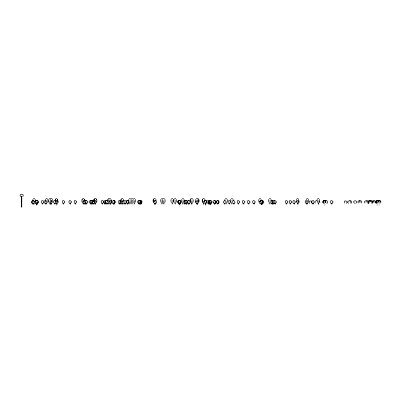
<?xml version="1.0" encoding="UTF-8"?>
<svg xmlns="http://www.w3.org/2000/svg" width="401" height="401" viewBox="0 0 401 401"><rect width="100%" height="100%" fill="white"/><g stroke="black" fill="none" stroke-linecap="round" stroke-linejoin="round"><path stroke-width="0.3" stroke-dasharray="2 1.5" d="M51.208 201.467L51.208 199.994M109.994 201.467L109.994 199.994M125.167 202.52L125.157 201.442M185.813 202.52L185.803 201.442M274.931 202.52L274.921 201.442M360.654 202.63L360.644 201.508M374.85 202.63L374.84 201.508M83.197 201.994L83.614 200.996M91.388 201.442L91.383 202.52M91.749 201.442L91.583 202.48M119.478 201.442L119.468 202.52M122.485 201.994L122.901 200.996M139.543 201.442L139.533 202.52M183.132 201.994L183.548 200.996M261.262 201.442L261.382 202.48M365.973 201.508L365.963 202.63M377.767 201.508L377.757 202.63M377.907 201.508L377.897 202.63M155.372 202.184L155.583 201.467M109.162 201.442L110.44 200.6M109.257 201.442L110.014 200.7M55.934 200.996L56.907 200.6M297.321 200.7L297.848 200.6M51.478 200.455L51.619 201.974M109.989 200.455L109.844 201.974M121.964 200.455L122.104 201.974M132.044 200.455L131.904 201.974M134.3 200.455L134.155 201.974M163.939 200.455L163.798 201.974M192.004 200.455L191.863 201.974M318.188 200.455L318.334 201.974M307.026 200.7L307.778 201.442M51.318 200.7L52.07 201.442M121.734 200.996L122.155 201.994M51.273 200.996L51.574 201.442M46.145 200.996L46.566 201.994M196.555 201.467L196.761 202.184M32.807 201.467L33.017 202.184M210.966 201.442L211.081 201.994M210.766 201.442L210.876 201.994M378.038 202.079L378.148 202.63M377.191 202.079L377.346 202.63M369.762 202.079L369.867 202.63M324.183 202.079L324.294 202.63M323.833 202.079L323.943 202.63M307.472 201.974L307.472 200.455L307.326 201.974M297.642 201.974L297.642 200.455L297.492 201.974M269.983 201.974L269.983 200.455L269.838 201.974M231.989 200.961L231.989 200.455L231.843 200.961M197.412 201.467L197.412 201.974M197.006 201.467L197.006 201.974M196.861 201.467L196.861 202.475M192.009 200.455L192.009 201.974M182.986 201.974L182.986 200.455L182.836 201.974M175.182 201.974L175.182 200.455L175.036 201.974M172.28 201.974L172.28 200.455L172.129 201.974M163.944 200.455L163.944 201.974M161.894 200.455L161.894 201.974M134.305 200.455L134.305 201.974M132.049 200.455L132.049 201.974M130.024 201.974L130.024 200.455L129.874 201.974M122.41 201.974L122.41 200.455L122.265 201.974M121.959 200.455L121.959 201.974M109.994 200.455L109.994 201.974M95.719 201.974L95.719 200.455L95.568 201.974M95.448 201.974L95.448 200.455L95.298 201.974M83.438 201.974L83.438 200.455L83.288 201.974M83.218 201.974L83.218 200.455L83.067 201.467M56.606 201.974L56.606 200.455L56.335 200.455L56.33 201.974M56.476 200.455L56.476 201.974M51.473 200.455L51.473 201.974M46.757 201.974L46.757 200.455L46.611 201.974"/><path stroke-width="0.6" d="M32.742 200.726L33.012 199.277M93.463 200.726L93.729 199.277M190.014 200.726L190.285 199.277M224.75 200.726L225.016 199.277M316.955 200.726L317.221 199.277M198.726 201.467L198.726 199.994M58.2 202.52L58.19 201.442L57.433 200.7M206.34 202.966L206.675 201.442L205.873 200.7M206.731 202.52L206.721 201.442M262.725 202.52L262.409 200.996M319.888 202.63L319.557 201.041M325.632 202.63L325.737 202.079M325.697 202.63L325.757 201.442M325.818 202.63L325.452 200.996L323.732 200.736M350.454 202.63C351.266 199.036 345.441 201.432 348.534 203.417M367.276 202.63C368.193 199.603 362.9 200.645 364.89 203.101M371.617 202.63C372.539 200.114 368.003 200.114 368.925 202.63M379.06 202.63C379.983 200.114 375.446 200.114 376.364 202.63M34.762 201.994L35.629 200.7L36.827 200.7M34.887 201.994L35.323 200.996M35.388 201.994L36.255 200.7C37.95 199.848 39.408 202.475 37.629 203.272L36.782 203.382M48.902 201.994L49.017 201.442M111.869 201.442C112.907 207.678 117.072 197.883 111.869 201.442L111.067 200.7M153.423 201.994L153.844 200.996L155.342 200.7M154.034 201.994C155.077 198.044 158.921 203.868 154.876 203.272M203.823 201.994L204.244 200.996L205.342 200.6M203.954 201.994L204.42 200.996M204.004 201.994L204.505 200.996M204.089 201.994L204.199 201.442M232.319 201.994C233.357 198.044 237.207 203.868 233.161 203.272M259.738 201.994L259.803 201.442L260.605 200.7M260.043 201.994L260.194 201.442M260.374 201.994L260.49 201.442M296.454 201.994L296.565 201.442M323.196 201.442L323.186 202.52M45.649 199.277L45.378 200.726L45.654 202.184M48.932 199.277L48.661 200.726L48.937 202.184M50.511 199.277L50.24 200.726L50.516 202.184M55.368 199.277L55.097 200.726L55.373 202.184M55.493 199.277L55.228 200.726L55.498 202.184M82.11 199.277L81.839 200.726L82.115 202.184M82.12 199.994L82.325 199.277M94.335 199.277L94.07 200.726L94.345 202.184M94.606 199.277L94.34 200.726L94.611 202.184M107.719 199.277L107.453 200.726L107.729 202.184M108.882 199.277L108.616 200.726L108.892 202.184M120.997 199.277L120.726 200.726L121.002 202.184M121.302 199.277L121.032 200.726L121.308 202.184M128.911 199.277L128.646 200.726L128.916 202.184M133.197 199.277L132.926 200.726L133.202 202.184M153.307 199.277L153.042 200.726L153.312 202.184M153.753 199.277L153.488 200.726L153.763 202.184M160.931 199.277L160.661 200.726L160.936 202.184M162.836 199.277L162.565 200.726L162.841 202.184M171.172 199.277L170.901 200.726L171.177 202.184M174.074 199.277L173.803 200.726L174.079 202.184M181.879 199.277L181.608 200.726L181.884 202.184M190.901 199.277L190.63 200.726L190.906 202.184M195.899 199.277L195.628 200.726L195.904 202.184M202.43 199.277L202.159 200.726L202.435 202.184M202.766 199.277L202.495 200.726L202.771 202.184M230.881 199.277L230.615 200.726L230.886 202.184M258.986 199.277L258.72 200.726L258.996 202.184M268.876 199.277L268.605 200.726L268.881 202.184M296.529 199.277L296.264 200.726L296.539 202.184M306.364 199.277L306.093 200.726L306.369 202.184M47.714 202.184L47.99 200.726L47.719 199.277M52.576 202.184L52.852 200.726L52.581 199.277M57.433 202.184L57.709 200.726L57.438 199.277M57.559 202.184L57.834 200.726L57.564 199.277M84.175 202.184L84.446 200.726L84.18 199.277M96.4 202.184L96.611 201.467M96.671 202.184L96.947 200.726L96.676 199.277M110.947 202.184L111.222 200.726L110.957 199.277M123.368 202.184L123.643 200.726L123.373 199.277M130.977 202.184L131.252 200.726L130.982 199.277M135.262 202.184L135.533 200.726L135.267 199.277M164.901 202.184L165.177 200.726L164.906 199.277M173.237 202.184L173.508 200.726L173.242 199.277M176.139 202.184L176.415 200.726L176.144 199.277M183.944 202.184L184.214 200.726L183.949 199.277M192.966 202.184L193.242 200.726L192.971 199.277M197.964 202.184L198.239 200.726L197.969 199.277M198.821 202.184L199.096 200.726L198.826 199.277M227.081 202.184L227.357 200.726L227.086 199.277M270.941 202.184L271.216 200.726L270.946 199.277M298.595 202.184L298.87 200.726L298.605 199.277M308.429 202.184L308.705 200.726L308.434 199.277M319.286 202.184L319.562 200.726L319.296 199.277M22.797 196.65C25.118 193.327 18.185 193.327 20.506 196.65M37.804 202.52L36.516 203.382L35.519 202.966M45.699 200.7L44.195 200.996L43.884 202.52C40.516 206.089 40.476 197.939 43.834 201.442M111.438 202.966L111.724 201.442L110.967 200.7M111.829 202.52L111.087 203.272M120.756 202.52C116.551 206.199 118.39 196.996 120.861 201.994M126.751 202.52L125.463 203.382L124.47 202.966M128.515 202.966L128.811 202.52M128.911 202.52L128.069 203.272M141.759 202.52L140.47 203.382L139.478 202.966M180.666 202.52C179.598 204.871 176.495 201.773 178.851 200.7C181.087 199.578 182.164 203.472 179.623 203.382M180.911 202.52L180.169 203.272M206.505 202.52L205.217 203.382M206.771 202.52L205.342 203.382M211.402 202.52L210.114 203.382L208.821 202.52M211.673 202.52L210.385 203.382L209.387 202.966M218.56 202.966L218.956 201.994L218.54 200.996M230.54 202.52C226.334 206.199 228.179 196.996 230.645 201.994M262.429 202.966L262.76 202.52M298.84 202.966L299.126 201.442L298.374 200.7M311.502 203.101C313.612 199.447 306.549 200.846 309.888 203.417M361.456 203.101C363.446 200.645 358.153 199.603 359.07 202.63M368.659 202.63L367.882 203.417M375.491 203.101C377.486 200.645 372.188 199.603 373.105 202.63M380.534 203.101C381.496 202.144 380.584 200.41 379.246 200.625M35.233 201.442L35.985 200.7M103.383 201.442L104.135 200.7L105.638 200.996M126.24 201.442L127.097 200.7M126.345 201.442L126.646 200.996M206.856 201.442L207.608 200.7L209.111 200.996M259.853 201.442L260.159 200.996M260.159 201.442L260.946 200.7M311.537 201.442C314.89 197.929 314.855 206.089 311.532 202.52M323.331 201.041L322.895 202.079L323.311 203.101M323.502 200.996L323.016 202.079L323.432 203.101M368.464 201.508L369.251 200.736L370.82 201.041M372.168 201.508L372.955 200.736L374.524 201.041M375.787 201.508L376.574 200.736L377.301 200.625M36.707 203.272L37.153 202.966M37.293 202.966L36.155 203.382M37.333 203.272L38.175 201.994L37.759 200.996L36.516 200.6L35.303 200.996M85.583 202.966L84.591 203.382M86.476 202.966L84.932 203.272M91.553 202.966C89.207 204.931 88.175 199.823 91.087 200.7M105.658 202.966L104.661 203.382L103.373 202.52M106.811 202.966C102.982 204.625 104.877 198.51 107.834 200.996M114.375 203.272L115.217 201.994L114.35 200.7M124.871 202.966L123.879 203.382M155.814 202.966L154.816 203.382M179.833 202.966C177.493 204.931 176.455 199.823 179.367 200.7M185.518 202.966L184.525 203.382M186.44 203.272C187.788 202.741 187.342 200.555 185.894 200.6M189.147 202.966L188.149 203.382L186.861 202.52M189.848 202.966C185.392 205.011 188.52 197.417 190.249 201.994M205.893 203.272L206.39 202.966M209.132 202.966L208.134 203.382L206.846 202.52M210.685 202.966L209.482 203.382M218.114 203.272L218.67 202.966L219.071 201.994L218.65 200.996L218.089 200.7M262.129 202.966L261.081 203.382M261.542 202.966L261.988 203.272L262.465 202.966M272.835 202.966L271.292 203.272M273.151 202.966L272.154 203.382L271.161 202.966M274.635 202.966C271.753 205.046 271.713 198.976 274.615 200.996M326.835 203.417C328.885 202.55 326.825 199.477 325.241 201.041M346.258 203.417C349.597 200.851 342.534 199.447 344.644 203.101M350.81 203.417C352.524 202.736 351.376 199.994 349.687 200.736M355.742 203.417C359.406 199.934 350.93 199.934 354.594 203.417M371.787 203.417C373.837 202.55 371.777 199.477 370.198 201.041M84.506 200.996L85.483 200.6L86.456 200.996M91.694 200.996L93.027 200.6L94.305 201.442M92.05 200.996L92.501 200.7M106.33 200.7C104.656 201.342 105.769 204.019 107.408 203.272M119.784 200.996L120.761 200.6M124.485 200.996L125.989 200.7L126.741 201.442M139.849 200.996C142.751 198.976 142.716 205.046 139.829 202.966C137.483 204.931 136.445 199.828 139.363 200.7M179.097 200.7C177.648 201.252 178.234 203.588 179.788 203.382M185.147 200.996L185.598 200.7M187.177 200.996L188.676 200.7M204.37 200.996L204.956 200.7M209.162 200.7L208.294 201.994L209.142 203.272M209.137 200.996L210.114 200.6L211.357 200.996M217.152 200.7L216.284 201.994L217.126 203.272M260.46 200.996L261.472 200.6M260.795 200.996C263.156 199.081 264.129 204.199 261.221 203.272M270.87 200.996L271.843 200.6L272.82 200.996M271.181 200.996L272.154 200.6L273.131 200.996M305.973 200.7C304.605 201.217 305.031 203.427 306.499 203.382M323.802 200.736L322.945 201.508L323.246 203.101M323.452 201.041L323.948 200.7M324.625 201.041L326.193 200.736M366.293 201.041L367.862 200.736L368.649 201.508M376.75 200.736L375.963 201.508L376.263 203.101M378.088 201.041L379.496 200.625M378.228 201.041L378.694 200.736L377.582 200.736M378.474 201.041L378.945 200.736M33.323 203.272C29.869 204.099 32.135 198.465 34.055 201.442M55.318 203.272C52.897 204.199 52.872 199.818 55.293 200.7M93.217 203.272L91.674 202.966M113.824 203.382C116.105 203.487 115.383 199.803 113.298 200.7M127.518 203.382L128.175 203.272M185.894 203.382L186.671 203.272C190.254 199.893 181.763 199.919 185.342 203.272L186.124 203.382M214.395 203.382C219.377 200.936 210.229 199.051 213.843 203.272C216.435 204.39 215.608 200.565 217.678 200.6M217.563 203.382L218.224 203.272M262.023 203.272L260.886 203.272M113.393 200.7L113.919 200.6M123.353 200.7L124.851 200.996M126.992 200.7L128.601 200.996M139.944 200.7L141.448 200.996M179.788 200.6C178.34 200.555 177.889 202.741 179.237 203.272M183.994 200.7L185.498 200.996M204.871 200.7L205.482 200.6M209.858 200.7L210.385 200.6M214.224 200.7C216.535 199.873 215.638 203.543 217.678 203.382M260.555 200.7C263.186 199.066 265.537 203.598 261.988 203.272M323.923 200.736L324.474 200.625M324.74 200.736L325.838 200.736M378.093 200.736L379.246 200.736M378.143 200.736L378.694 200.625M33.408 198.65L34.687 198.65M46.05 198.65L47.323 198.65M49.328 198.65L50.601 198.65M50.907 198.65L52.18 198.65M55.764 198.65L57.168 198.65M82.506 198.65L83.999 198.65M94.13 198.65L96.28 198.65M108.12 198.65L110.556 198.65M121.393 198.65L122.972 198.65M129.312 198.65L130.586 198.65M131.343 198.65L132.616 198.65M133.593 198.65L134.866 198.65M153.708 198.65L155.428 198.65M161.332 198.65L162.605 198.65M163.232 198.65L164.505 198.65M171.568 198.65L172.841 198.65M174.47 198.65L175.748 198.65M182.275 198.65L183.548 198.65M190.681 198.65L192.575 198.65M196.295 198.65L198.43 198.65M202.826 198.65L204.44 198.65M225.417 198.65L226.69 198.65M231.282 198.65L232.555 198.65M259.387 198.65L260.66 198.65M269.272 198.65L270.545 198.65M296.93 198.65L298.204 198.65M306.76 198.65L308.033 198.65M317.622 198.65L318.895 198.65M33.804 202.801L34.681 202.801M46.05 202.801L47.318 202.801M49.333 202.801L50.601 202.801M50.912 202.801L52.18 202.801M55.769 202.801L57.168 202.801M82.506 202.801L83.999 202.801M94.13 202.801L96.28 202.801M108.12 202.801L110.556 202.801M121.398 202.801L122.972 202.801M129.312 202.801L130.586 202.801M131.343 202.801L132.611 202.801M133.593 202.801L134.866 202.801M153.708 202.801L154.205 202.801M161.332 202.801L162.605 202.801M163.237 202.801L164.505 202.801M171.568 202.801L172.841 202.801M174.475 202.801L175.743 202.801M182.275 202.801L183.548 202.801M190.686 202.801L192.57 202.801M197.487 202.801L198.43 202.801M202.826 202.801L204.435 202.801M225.417 202.801L226.69 202.801M231.282 202.801L232.555 202.801M259.387 202.801L260.48 202.801M269.277 202.801L270.545 202.801M296.93 202.801L298.204 202.801M306.765 202.801L308.033 202.801M317.622 202.801L318.895 202.801M324.168 203.162L324.509 203.162M377.005 203.162L377.341 203.162M378.99 203.162L379.286 203.162M36.291 205.006L36.546 205.006M56.335 205.006L56.601 205.006M179.758 205.006L180.034 205.006M205.352 205.006L205.728 205.006M324.168 204.961L324.509 204.961M377.005 204.961L377.341 204.961M378.99 204.961L379.286 204.961M379.105 200.625L380.123 201.041M377.12 200.625L378.318 201.041M324.284 200.625L325.021 200.736M261.081 200.6L261.607 200.7M217.563 200.6L218.204 200.7M210.214 200.7C208.54 199.888 207.197 202.515 208.936 203.272L209.688 203.382M209.482 200.6L210.009 200.7M205.217 200.6L206.009 200.7M179.377 200.6L179.904 200.7M127.518 200.6L128.495 200.996M92.671 200.6L93.644 200.996L94.065 201.994M84.591 200.6L85.117 200.7M224.65 203.382C221.157 202.791 225.447 198.495 226.044 201.994M204.796 203.272L205.482 203.382M196.946 203.382C193.452 202.791 197.743 198.495 198.34 201.994M127.623 203.382L126.23 202.52M120.761 203.382L119.764 202.966M113.277 203.272L113.919 203.382M93.027 203.382L92.035 202.966M45.173 203.382L43.884 202.52M37.077 203.382L36.235 203.272L35.494 202.52M35.609 203.272L36.301 203.382M33.183 203.382C29.689 202.791 33.98 198.495 34.576 201.994M379.797 200.736L380.584 201.508M370.559 201.041C368.98 199.477 366.92 202.55 368.965 203.417M360.324 201.041C359.045 199.718 356.945 201.818 358.268 203.101M324.9 200.736L325.492 201.041M324.835 200.736L325.807 202.079M261.963 200.7L262.449 200.996M205.924 200.7L206.455 200.996M205.743 200.7L206.5 201.442M180.149 200.7L180.901 201.442M376.549 203.417L375.777 202.63M214.199 203.272L213.462 202.52M185.127 202.966L185.573 203.272M127.072 203.272L126.335 202.52M112.831 202.966L113.368 203.272M36.085 202.966L36.526 203.272M325.371 201.041L325.687 201.508M206.415 200.996L206.761 201.442M372.158 202.63L372.464 203.101M368.454 202.63L368.76 203.101M315.301 203.101C313.497 201.122 317.697 199.402 317.792 202.079M190.079 201.467L190.29 202.184M82.125 201.467L82.335 202.184M261.061 199.277L261.327 200.726M232.951 199.277L233.222 200.726M204.836 199.277L205.106 200.726M155.829 199.277L156.094 200.726M96.41 199.277L96.616 199.994M84.4 199.277L84.666 200.726M35.082 199.277L35.353 200.726M262.715 201.442L262.83 201.994M141.748 201.442L141.864 201.994M204.705 199.994L204.766 200.726M331.918 203.147L331.918 204.074M331.797 203.147L331.797 204.074M318.584 203.523L318.584 204.059M318.414 203.523L318.414 204.059M318.334 203.487L318.334 203.994M318.183 203.487L318.183 203.994M313.066 203.147L313.066 204.074M312.95 203.147L312.95 204.074M307.472 203.487L307.472 203.994M307.326 203.487L307.326 203.994M306.745 203.543L306.745 204.074M306.63 203.543L306.63 204.074M298.093 203.543L298.093 204.074M297.978 203.543L297.978 204.074M297.642 203.487L297.642 203.994M297.492 203.487L297.492 203.994M294.279 203.147L294.279 204.074M294.159 203.147L294.159 204.074M290.63 203.147L290.63 204.074M290.509 203.147L290.509 204.074M286.82 203.147L286.82 204.074M286.7 203.147L286.7 204.074M275.276 203.147L275.276 204.074M275.156 203.147L275.156 204.074M273.888 203.147L273.888 204.074M273.773 203.147L273.773 204.074M272.404 203.147L272.404 204.074M272.284 203.147L272.284 204.074M272.094 203.147L272.094 204.074M271.973 203.147L271.973 204.074M269.983 203.487L269.983 203.994M269.838 203.487L269.838 203.994M262.785 203.147L262.785 204.074M262.67 203.147L262.67 204.074M262.018 203.147L262.018 204.074M261.898 203.147L261.898 204.074M261.567 203.147L261.602 204.074M261.382 203.147L261.382 204.074M261.332 203.147L261.332 204.074M261.211 203.147L261.211 204.074M260.099 203.487L260.099 203.994M259.948 203.487L259.948 203.994M254.074 203.147L254.074 204.074M253.958 203.147L253.958 204.074M248.876 203.147L248.876 204.074M248.755 203.147L248.755 204.074M243.753 203.147L243.753 204.074M243.638 203.147L243.638 204.074M238.63 203.147L238.63 204.074M238.515 203.147L238.515 204.074M233.958 203.147L233.958 204.074M233.843 203.147L233.843 204.074M231.989 203.487L231.989 203.994M231.843 203.487L231.843 203.994M229.497 203.147L229.497 204.074M229.382 203.147L229.382 204.074M226.124 203.487L226.124 203.994M225.979 203.487L225.979 203.994M224.896 203.543L224.896 204.074M224.781 203.543L224.781 204.074M217.923 203.147L217.923 204.074M217.813 203.147L217.813 204.074M217.693 203.147L217.693 204.074M214.996 203.147L214.996 204.074M214.881 203.147L214.881 204.074M214.64 203.147L214.64 204.074M214.525 203.147L214.525 204.074M210.936 203.147L210.936 204.074M210.816 203.147L210.816 204.074M210.63 203.147L210.63 204.074M210.515 203.147L210.515 204.074M210.36 203.147L210.36 204.074M210.244 203.147L210.244 204.074M209.939 203.147L209.939 204.074M209.818 203.147L209.818 204.074M209.733 203.147L209.733 204.074M209.613 203.147L209.613 204.074M208.385 203.147L208.385 204.074M208.264 203.147L208.264 204.074M205.688 203.147L205.728 204.074M205.613 203.147L205.613 204.074M205.528 203.147L205.528 204.074M205.467 203.147L205.472 204.074M205.347 203.147L205.347 204.074M203.873 203.487L203.873 203.994M203.728 203.487L203.728 203.994M203.538 203.487L203.538 203.994M203.392 203.487L203.392 203.994M197.868 203.487L197.868 203.994M197.718 203.487L197.718 203.994M197.563 203.487L197.563 203.994M197.412 203.487L197.412 203.994M197.192 203.543L197.192 204.074M197.076 203.543L197.076 204.074M197.006 203.487L197.006 203.994M196.861 203.152L196.861 203.994M192.009 203.487L192.009 203.994M191.863 203.487L191.863 203.994M191.392 203.487L191.392 203.994M191.247 203.487L191.247 203.994M189.102 203.147L189.102 204.074M188.986 203.147L188.986 204.074M188.4 203.147L188.4 204.074M188.28 203.147L188.28 204.074M186.37 203.147L186.37 204.074M186.254 203.147L186.254 204.074M186.139 203.147L186.139 204.074M186.019 203.147L186.019 204.074M184.771 203.147L184.771 204.074M184.65 203.147L184.65 204.074M182.986 203.487L182.986 203.994M182.836 203.487L182.836 203.994M180.034 203.147L180.034 204.074M179.919 203.147L179.869 204.074M179.753 203.147L179.753 204.074M179.628 203.147L179.628 204.074M179.508 203.147L179.508 204.074M179.092 203.147L179.092 204.074M178.971 203.147L178.971 204.074M175.182 203.487L175.182 203.994M175.036 203.487L175.036 203.994M172.28 203.487L172.28 203.994M172.129 203.487L172.129 203.994M163.944 203.487L163.944 203.994M163.798 203.487L163.798 203.994M162.039 203.487L162.039 203.994M161.894 203.487L161.894 203.994M155.678 203.147L155.678 204.074M155.558 203.147L155.558 204.074M155.067 203.147L155.067 204.074M154.946 203.147L154.946 204.074M154.866 203.487L154.866 203.994M154.716 203.487L154.716 203.994M154.42 203.487L154.42 203.994M154.27 203.487L154.27 203.994M141.072 203.147L141.072 204.074M140.951 203.147L140.951 204.074M140.721 203.147L140.721 204.074M140.601 203.147L140.601 204.074M139.854 203.147L139.854 204.074M139.738 203.147L139.738 204.074M139.082 203.147L139.082 204.074M138.962 203.147L138.962 204.074M134.305 203.487L134.305 203.994M134.155 203.487L134.155 203.994M132.049 203.487L132.049 203.994M131.904 203.487L131.904 203.994M130.024 203.487L130.024 203.994M129.874 203.487L129.874 203.994M127.874 203.147L127.874 204.074M127.769 203.147L127.769 204.074M127.648 203.147L127.648 204.074M125.713 203.147L125.713 204.074M125.593 203.147L125.593 204.074M124.125 203.147L124.125 204.074M124.009 203.147L124.009 204.074M122.41 203.487L122.41 203.994M122.265 203.487L122.265 203.994M122.104 203.487L122.104 203.994M121.959 203.487L121.959 203.994M121.007 203.543L121.007 204.074M120.891 203.543L120.891 204.074M119.714 203.147L119.714 204.074M119.598 203.147L119.598 204.074M114.165 203.147L114.165 204.074M114.074 203.147L114.074 204.074M113.954 203.147L113.954 204.074M113.398 203.147L113.398 204.074M113.282 203.147L113.282 204.074M110.786 203.543L110.786 204.074M110.691 203.543L110.671 204.074M110.571 203.543L110.571 204.074M109.994 203.487L109.994 203.994M109.844 203.487L109.844 203.994M108.831 203.487L108.831 203.994M108.681 203.487L108.681 203.994M107.107 203.147L107.107 204.074M106.987 203.147L106.987 204.074M106.064 203.147L106.064 204.074M105.949 203.147L105.949 204.074M104.912 203.147L104.912 204.074M104.791 203.147L104.791 204.074M102.616 203.147L102.616 204.074M102.496 203.147L102.496 204.074M95.719 203.487L95.719 203.994M95.568 203.487L95.568 203.994M95.448 203.487L95.448 203.994M95.298 203.487L95.298 203.994M94.842 203.487L94.842 203.994M94.691 203.487L94.691 203.994M93.278 203.543L93.278 204.074M93.157 203.147L93.157 204.074M92.917 203.147L92.917 204.074M92.801 203.147L92.801 204.074M91.704 203.147L91.704 204.074M91.583 203.147L91.583 204.074M90.806 203.147L90.806 204.074M90.691 203.147L90.691 204.074M86.781 203.147L86.781 204.074M86.661 203.147L86.661 204.074M85.729 203.147L85.729 204.074M85.614 203.147L85.614 204.074M84.842 203.147L84.842 204.074M84.721 203.147L84.721 204.074M83.438 203.487L83.438 203.994M83.288 203.487L83.288 203.994M83.218 203.487L83.218 203.994M83.067 203.487L83.067 203.994M75.604 203.147L75.604 204.074M75.483 203.147L75.483 204.074M70.355 203.147L70.355 204.074M70.24 203.147L70.24 204.074M63.739 203.147L63.739 204.074M63.619 203.147L63.619 204.074M57.158 203.543L57.158 204.074M57.037 203.543L57.037 204.074M56.606 203.487L56.606 203.994M56.456 203.487L56.476 203.994M56.33 203.487L56.33 203.994M55.017 203.147L55.017 204.074M54.897 203.147L54.897 204.074M51.619 203.487L51.619 203.994M51.473 203.487L51.473 203.994M51.037 203.543L51.037 204.074M50.922 203.543L50.922 204.074M50.546 203.543L50.546 204.074M50.426 203.543L50.426 204.074M50.04 203.487L50.04 203.994M49.894 203.487L49.894 203.994M46.757 203.487L46.757 203.994M46.611 203.487L46.611 203.994M45.418 203.543L45.418 204.074M45.303 203.543L45.303 204.074M42.807 203.147L42.807 204.074M42.686 203.147L42.686 204.074M37.328 203.147L37.328 204.074M37.208 203.147L37.208 204.074M37.032 203.147L37.032 204.074M36.912 203.147L36.912 204.074M36.762 203.147L36.762 204.074M36.641 203.147L36.641 204.074M36.546 203.147L36.546 204.074M36.411 203.147L36.411 204.074M36.285 203.147L36.285 204.074M34.12 203.487L34.12 203.994M33.975 203.487L33.975 203.994M33.433 203.543L33.433 204.074M33.313 203.543L33.313 204.074M33.022 203.147L33.022 204.074M32.907 203.147L32.907 204.074M21.789 196.565L21.789 207.076L21.519 207.076L21.519 196.565M21.654 196.565L21.654 207.076M64.882 201.994C61.473 207.312 61.508 196.67 64.882 201.994M71.503 201.994C68.09 207.312 68.13 196.67 71.503 201.994M76.746 201.994C73.333 207.312 73.373 196.67 76.746 201.994M87.924 201.994C84.516 207.312 84.556 196.67 87.924 201.994M92.847 201.994C89.438 207.312 89.473 196.67 92.847 201.994M103.759 201.994C100.35 207.312 100.385 196.67 103.759 201.994M141.002 201.994C137.588 207.312 137.628 196.67 141.002 201.994M212.079 201.994C208.67 207.312 208.71 196.67 212.079 201.994M239.778 201.994C236.364 207.312 236.405 196.67 239.778 201.994M244.896 201.994C241.487 207.312 241.527 196.67 244.896 201.994M250.018 201.994C246.61 207.312 246.645 196.67 250.018 201.994M255.216 201.994C251.808 207.312 251.848 196.67 255.216 201.994M276.419 201.994C273.011 207.312 273.046 196.67 276.419 201.994M287.963 201.994C284.555 207.312 284.595 196.67 287.963 201.994M291.773 201.994C288.364 207.312 288.399 196.67 291.773 201.994M295.422 201.994C292.013 207.312 292.048 196.67 295.422 201.994M333.061 201.994C329.652 207.312 329.692 196.67 333.061 201.994M261.723 204.074L261.723 203.147L261.683 204.074"/></g></svg>
